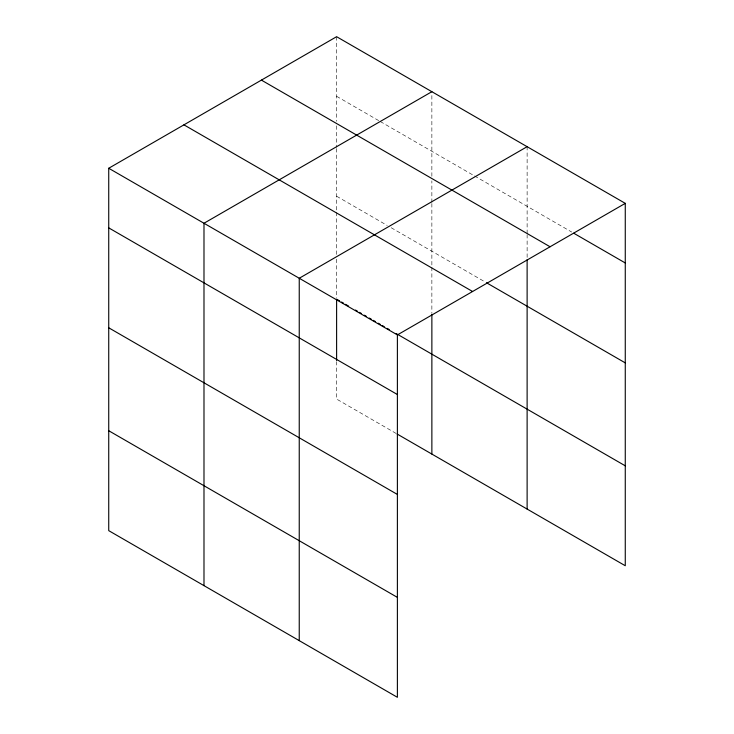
<?xml version="1.0" encoding="UTF-8"?>
<svg xmlns="http://www.w3.org/2000/svg" width="734" height="734" viewBox="0 0 734 734"><rect width="100%" height="100%" fill="white"/><g stroke="black" fill="none" stroke-linecap="round" stroke-linejoin="round"><path stroke-width="0.55" stroke-dasharray="3.67 2.75" d="M431.867 203.529L431.867 266.093M431.867 202.4L431.867 180.821M431.867 176.279L431.867 91.695M527.122 257.395L527.122 234.687M527.122 233.55L527.122 146.69M336.612 96.31L379.276 120.945M380.267 121.514L473.54 175.362M474.531 175.94L571.731 232.054M336.612 196.226L387.213 225.439M391.185 227.733L485.449 282.159M396.149 433.455L336.612 399.085L336.612 361.614M431.867 267.231L431.867 312.987M336.612 36.7L336.612 121.284M336.612 125.826L336.612 147.406M336.612 148.534L336.612 211.089M336.612 212.236L336.612 254.56M336.612 259.13L336.612 298.022"/><path stroke-width="1.1" d="M397.388 494.441L397.388 334.915L108.733 168.26L108.733 530.645L397.388 697.3L397.388 494.441L108.733 327.786M527.122 259.662L527.122 509.075M397.14 434.023L625.267 565.74L625.267 203.355L336.612 36.7L108.733 168.26M431.867 91.695L203.988 223.255L203.988 585.64M527.122 146.69L299.243 278.259L299.243 640.635M397.388 334.915L625.267 203.355M573.713 233.201L625.267 262.965M261.414 80.116L550.069 246.771M486.44 282.728L625.267 362.88M183.931 124.844L472.586 291.499M339.585 300.885L336.612 299.169L336.612 360.477M341.567 302.032L343.558 303.179M345.54 304.326L348.512 306.041M355.467 310.051L357.449 311.198M359.431 312.345L361.412 313.491M364.394 315.207L366.376 316.354M369.358 318.07L371.34 319.217M373.322 320.363L375.303 321.51M378.285 323.226L380.267 324.373M382.258 325.52L384.24 326.667M387.213 328.382L389.203 329.529M396.149 333.539L625.267 465.824M108.733 227.87L397.388 394.525M108.733 430.73L397.388 597.384M431.867 314.134L431.867 454.08"/></g></svg>
